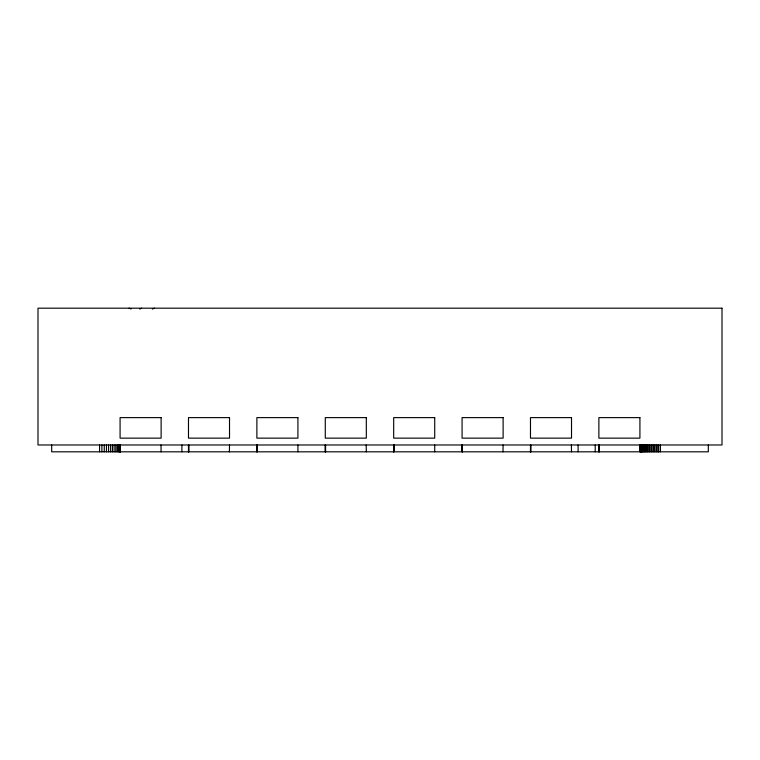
<?xml version="1.0" encoding="UTF-8"?>
<svg xmlns="http://www.w3.org/2000/svg" width="760" height="760" viewBox="0 0 760 760"><rect width="100%" height="100%" fill="white"/><g stroke="black" fill="none" stroke-linecap="round" stroke-linejoin="round"><path stroke-width="1.14" d="M139.716 309.082L141.607 308.18M152.361 309.082L154.356 308.18M129.105 308.18L131.052 308.959M708.32 444.98L708.32 451.82L51.68 451.82L51.68 444.98M660.44 444.98L660.44 451.82M658.692 444.98L658.692 451.82M658.236 444.98L658.236 451.82M656.906 444.98L656.906 451.82M655.966 444.98L655.966 451.82M654.493 444.98L654.493 451.82M653.581 444.98L653.581 451.82M652.165 444.98L652.165 451.82M651.282 444.98L651.282 451.82M649.942 444.98L649.942 451.82M649.116 444.98L649.116 451.82M647.871 444.98L647.871 451.82M647.111 444.98L647.111 451.82M645.981 444.98L645.981 451.82M645.297 444.98L645.297 451.82M644.452 444.98L644.452 451.82M643.853 444.98L643.853 451.82M643.131 444.98L643.131 451.82M642.618 444.98L642.618 451.82M642.01 444.98L642.01 451.82M641.592 444.98L641.592 451.82M641.117 444.98L641.117 451.82M640.803 444.98L640.803 451.82M640.461 444.98L640.461 451.82M640.262 444.98L640.262 451.82M639.92 444.98L639.92 451.82M599.184 444.98L599.184 451.82M598.956 444.98L599.003 451.82M598.88 444.98L598.88 451.82M595.213 444.98L595.213 451.82M578.113 444.98L578.113 451.82M571.387 444.98L571.52 451.82M530.784 444.98L530.784 451.82M530.603 444.98L530.556 451.82M530.48 444.98L530.48 451.82M503.12 444.98L502.987 451.82M462.384 444.98L462.384 451.82M462.203 444.98L462.156 451.82M462.08 444.98L462.08 451.82M434.72 444.98L434.72 451.82M393.984 444.98L393.984 451.82M393.803 444.98L393.756 451.82M393.68 444.98L393.68 451.82M366.187 444.98L366.32 451.82M325.584 444.98L325.584 451.82M325.356 444.98L325.403 451.82M325.28 444.98L325.28 451.82M297.92 444.98L297.92 451.82M257.184 444.98L257.184 451.82M257.003 444.98L256.956 451.82M256.88 444.98L256.88 451.82M229.52 444.98L229.387 451.82M188.784 444.98L188.784 451.82M188.556 444.98L188.603 451.82M188.48 444.98L188.48 451.82M181.887 444.98L181.887 451.82M160.987 444.98L161.12 451.82M120.384 444.98L120.384 451.82M120.203 444.98L120.156 451.82M120.08 444.98L120.08 451.82M119.776 444.98L119.776 451.82M119.197 444.98L119.197 451.82M118.332 444.98L118.332 451.82M117.192 444.98L117.192 451.82M115.776 444.98L115.776 451.82M114.114 444.98L114.114 451.82M112.432 444.98L112.432 451.82M110.57 444.98L110.57 451.82M108.576 444.98L108.576 451.82M106.466 444.98L106.466 451.82M104.253 444.98L104.253 451.82M101.878 444.98L101.878 451.82M99.56 444.98L99.56 451.82M722 308.18L38 308.18L38 444.98L722 444.98L722 308.18M161.12 417.62L120.08 417.62L120.08 438.14L161.12 438.14L161.12 417.62M229.52 417.62L188.48 417.62L188.48 438.14L229.52 438.14L229.52 417.62M297.92 417.62L256.88 417.62L256.88 438.14L297.92 438.14L297.92 417.62M366.32 417.62L325.28 417.62L325.28 438.14L366.32 438.14L366.32 417.62M434.72 417.62L393.68 417.62L393.68 438.14L434.72 438.14L434.72 417.62M503.12 417.62L462.08 417.62L462.08 438.14L503.12 438.14L503.12 417.62M571.52 417.62L530.48 417.62L530.48 438.14L571.52 438.14L571.52 417.62M639.92 417.62L598.88 417.62L598.88 438.14L639.92 438.14L639.92 417.62"/></g></svg>
